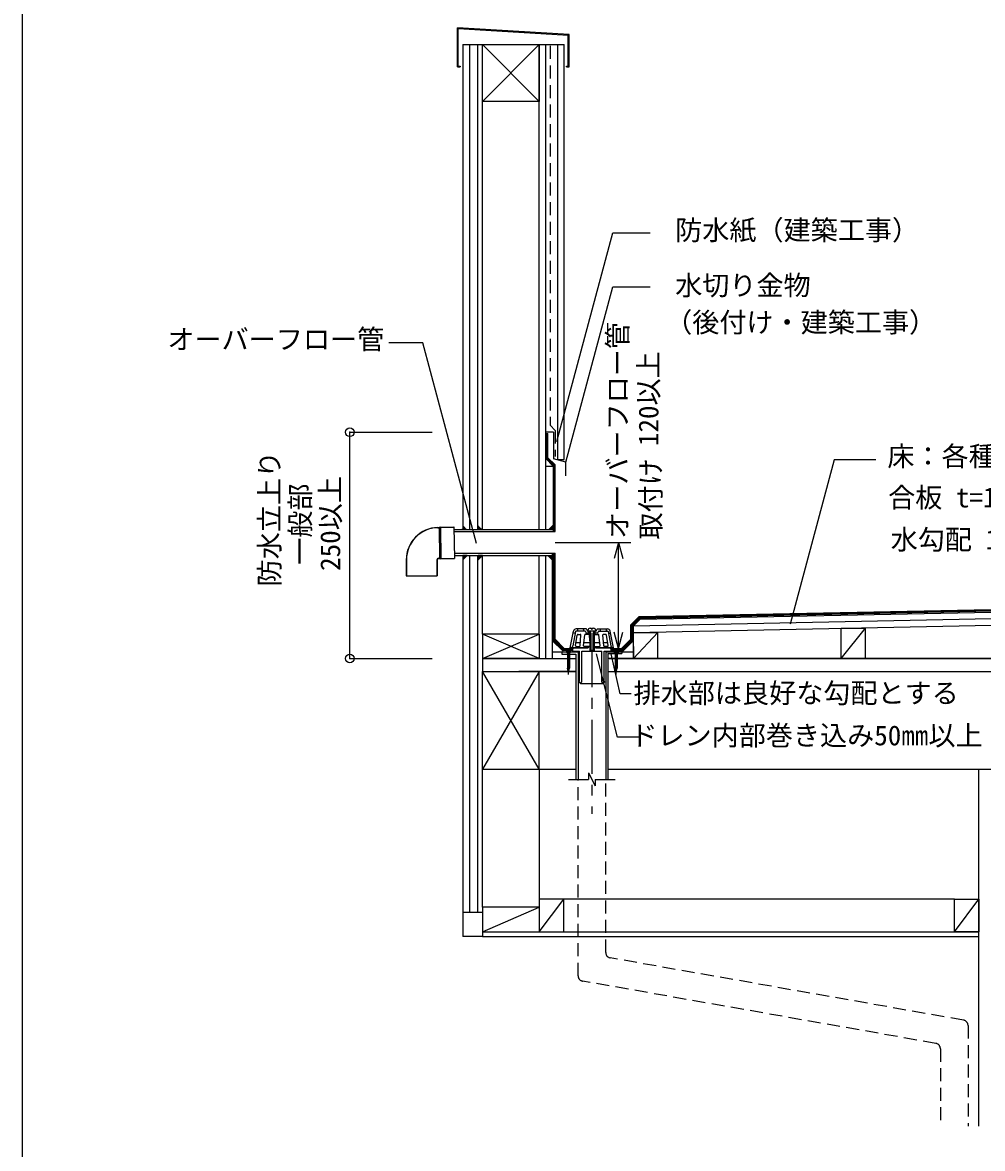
# Model space of a CAD drawing. Units: millimetres, scale not verified, with parts at other scales. Extents: x -1806 to 1794, y -2671 to 3506.
# Drawn here: x -1806 to -35, y -654 to 1422 of the extents above; entities that cross this region are included whole.
import ezdxf
from ezdxf.enums import TextEntityAlignment as Align

# ---------------------------------------------------------------- set-up
doc = ezdxf.new("R2010")
doc.units = ezdxf.units.MM
doc.header["$LTSCALE"] = 20
doc.header["$PDMODE"] = 32
doc.header["$PDSIZE"] = 16
doc.linetypes.add('CHAIN1', pattern=[8, 5, -1, 1, -1])
doc.linetypes.add('DASHED1', pattern=[1.8, 1.2, -0.6])
for name, color, linetype in [('0-0_境界寸法', 4, 'Continuous'), ('A-0', 2, 'Continuous'), ('A-9', 3, 'Continuous'), ('F-0', 2, 'Continuous')]:
    doc.layers.add(name, color=color, linetype=linetype)
doc.styles.add('ＭＳ ゴシック', font='')
doc.styles.get('ＭＳ ゴシック').set_extended_font_data('MS Gothic')

msp = doc.modelspace()

# ---------------------------------------------------------------- linework, layer by layer
at = {"layer": '0-0_境界寸法', "color": 7}
for p, q in [((-797.65, 1399.83), (-1003.65, 1412.29)), ((-1003.65, 1340.38), (-1003.65, 1412.29)), ((-799.15, 1398.42), (-1002.15, 1410.69)), ((-1002.15, 1341.88), (-1002.15, 1410.69)), ((-799.15, 1341.88), (-799.15, 1398.42)), ((-993.65, 1381.38), (-966.65, 1381.38)), ((-993.65, 1381.38), (-993.65, 487.38)), ((-981.65, 1381.38), (-981.65, 487.38)), ((-966.65, 1381.38), (-966.65, 487.38)), ((-840.65, 487.38), (-840.65, 1381.38)), ((-828.65, 1381.38), (-806.65, 1381.38)), ((-818.65, 616.4), (-818.65, 1382.22)), ((-1003.65, 1340.38), (-998.65, 1340.38)), ((-802.65, 1341.88), (-799.15, 1341.88)), ((-802.65, 1340.38), (-802.65, 1341.88)), ((-993.65, 439.38), (-993.65, -218.62)), ((-981.65, 439.38), (-981.65, -218.62)), ((-966.65, 439.38), (-966.65, -218.62)), ((-840.65, 249.38), (-840.65, 439.38)), ((-828.65, 443.38), (-828.65, 249.38)), ((-678.65, 309.41), (853.35, 340.38)), ((-666.4, 321.66), (853.35, 352.38)), ((-678.65, 297.41), (853.35, 328.38)), ((-678.65, 309.41), (-666.4, 321.66)), ((-762.97, 301.07), (-762.97, 299.68)), ((-759.67, 299.68), (-759.67, 264.23)), ((-758.98, 305.08), (-756.17, 305.08)), ((-758.67, 299.68), (-758.67, 263.23)), ((-756.17, 305.08), (-756.17, 303.08)), ((-756.17, 303.08), (-755.17, 303.08)), ((-755.17, 305.08), (-755.17, 303.08)), ((-755.17, 305.08), (-752.36, 305.08)), ((-752.67, 299.68), (-752.67, 263.23)), ((-751.67, 299.68), (-751.67, 264.23)), ((-748.36, 301.07), (-748.36, 299.68)), ((-678.65, 249.38), (-678.65, 309.41)), ((-678.65, 297.41), (-633.65, 297.41)), ((-633.65, 249.38), (-633.65, 297.41)), ((-295.65, 249.38), (-295.65, 305.15)), ((-295.65, 305.15), (-250.65, 305.15)), ((-250.65, 249.38), (-250.65, 305.15)), ((-808.65, 262.6), (-828.65, 282.6)), ((-698.65, 262.6), (-678.65, 282.6)), ((-678.65, 271.46), (-678.65, 249.38)), ((-852.65, 249.38), (-785.17, 249.38)), ((-828.65, 261.52), (-792.32, 261.52)), ((1272.49, 249.38), (-726.17, 249.38)), ((-698.65, 262.6), (-718.11, 262.6)), ((-785.17, 225.38), (-890.15, 225.38)), ((-726.17, 225.38), (877.35, 225.38)), ((-41.65, -613.42), (-41.65, 45.38)), ((-86.65, -194.62), (-807.65, -194.62)), ((-993.65, -218.62), (-993.65, -263.62)), ((-993.65, -218.62), (-957.65, -218.62)), ((-957.65, -263.62), (-993.65, -263.62)), ((-957.65, -254.62), (-957.65, -263.62)), ((-957.65, -263.62), (-41.65, -263.62)), ((-852.65, -254.62), (-41.65, -254.62))]:
    msp.add_line(p, q, dxfattribs=at)
at = {"layer": '0-0_境界寸法'}
for p, q in [((-966.65, 1381.38), (-957.65, 1381.38)), ((-852.65, 1381.38), (-957.65, 1276.38)), ((-957.65, 1381.38), (-852.65, 1276.38)), ((-957.65, 487.38), (-957.65, 1381.38)), ((-852.65, 487.38), (-852.65, 1381.38)), ((-852.65, 1381.38), (-828.65, 1381.38)), ((-820.15, 649.18), (-717.02, 1034.09)), ((-717.02, 1034.09), (-647.98, 1034.09)), ((-1202.28, 666.4), (-1050.28, 666.4)), ((-1202.28, 249.38), (-1202.28, 666.4)), ((-1039.88, 490.81), (-1037.66, 490.86)), ((-1039.87, 490.41), (-1037.61, 490.46)), ((-1035.18, 491.46), (-1037.66, 490.86)), ((-1037.66, 490.86), (-1036.51, 433.72)), ((-1035.12, 491.06), (-1037.61, 490.46)), ((-1035.18, 491.46), (-1010.18, 491.96)), ((-1035.12, 491.06), (-1010.17, 491.56)), ((-1010.18, 491.96), (-1009, 433.73)), ((-1010.09, 487.38), (-826.99, 487.38)), ((-1010.01, 483.38), (-828.65, 483.38)), ((-823.65, 463.38), (-683.65, 463.38)), ((-706.53, 463.38), (-714.57, 433.38)), ((-706.53, 463.38), (-698.49, 433.38)), ((-706.53, 267.6), (-706.53, 463.38)), ((-1009.2, 443.38), (-828.65, 443.38)), ((-1009.12, 439.38), (-828.65, 439.38)), ((-957.65, 294.38), (-957.65, 439.38)), ((-852.65, 294.38), (-852.65, 439.38)), ((-1098.18, 431.32), (-1098.18, 401.62)), ((-1097.78, 431.32), (-1097.78, 401.62)), ((-1041.43, 431.18), (-1041.43, 401.62)), ((-1041.03, 431.18), (-1041.03, 401.62)), ((-1038.58, 433.67), (-1036.51, 433.72)), ((-1036.51, 433.72), (-1034, 433.22)), ((-1033.96, 433.62), (-1009.01, 434.13)), ((-1098.18, 401.62), (-1041.03, 401.62)), ((-957.65, 249.38), (-852.65, 294.38)), ((-852.65, 249.38), (-957.65, 294.38)), ((-795.57, 269.17), (-789.47, 299.66)), ((-785.55, 298.87), (-790.86, 272.31)), ((-786.19, 295.68), (-790.27, 295.68)), ((-785.79, 273.43), (-782.54, 292.43)), ((-765.86, 303.68), (-784.57, 303.68)), ((-768.63, 299.68), (-784.57, 299.68)), ((-781.67, 303.68), (-782.67, 299.68)), ((-781.06, 293.67), (-777.04, 293.67)), ((-777.53, 272.6), (-776.04, 292.6)), ((-771.67, 303.68), (-770.67, 299.68)), ((-770.92, 272.78), (-768.71, 292.78)), ((-760.89, 293.67), (-767.71, 293.67)), ((-767.7, 299.03), (-766.68, 296.33)), ((-759.67, 295.68), (-765.75, 295.68)), ((-763.91, 300.32), (-764.93, 303.03)), ((-748.36, 299.68), (-762.97, 299.68)), ((-761.92, 296.33), (-760.67, 299.68)), ((-759.67, 281.95), (-759.89, 292.69)), ((-745.59, 295.68), (-751.67, 295.68)), ((-751.67, 281.95), (-751.44, 292.69)), ((-749.41, 296.33), (-750.67, 299.68)), ((-750.44, 293.67), (-743.63, 293.67)), ((-746.41, 303.03), (-747.42, 300.32)), ((-745.48, 303.68), (-726.77, 303.68)), ((-744.65, 296.33), (-743.64, 299.03)), ((-742.7, 299.68), (-726.77, 299.68)), ((-740.41, 272.78), (-742.63, 292.78)), ((-739.67, 303.68), (-740.67, 299.68)), ((-733.81, 272.6), (-735.3, 292.6)), ((-730.28, 293.67), (-734.3, 293.67)), ((-729.67, 303.68), (-728.67, 299.68)), ((-725.55, 273.43), (-728.8, 292.43)), ((-725.79, 298.87), (-720.47, 272.31)), ((-725.15, 295.68), (-721.07, 295.68)), ((-715.77, 269.17), (-721.86, 299.66)), ((-706.53, 267.6), (-714.57, 297.6)), ((-706.53, 267.6), (-698.49, 297.6)), ((-633.65, 297.41), (-678.65, 249.38)), ((-295.65, 249.38), (-250.65, 305.15)), ((-784.89, 278.68), (-777.08, 278.68)), ((-784.31, 271.67), (-778.53, 271.67)), ((-770.27, 278.68), (-759.67, 278.68)), ((-760.47, 271.67), (-769.93, 271.67)), ((-751.67, 278.68), (-741.07, 278.68)), ((-750.86, 271.67), (-741.41, 271.67)), ((-734.26, 278.68), (-726.45, 278.68)), ((-727.03, 271.67), (-732.81, 271.67)), ((-1202.28, 249.38), (-1050.28, 249.38)), ((-957.65, 249.38), (-957.65, 225.38)), ((-811.17, 261.52), (-781.17, 261.52)), ((-794.66, 261.61), (-802.86, 261.61)), ((-800.81, 259.26), (-802.86, 261.31)), ((-796.71, 259.26), (-800.81, 259.26)), ((-800.81, 259.26), (-800.81, 231.26)), ((-798.76, 249.85), (-796.71, 249.45)), ((-796.71, 259.26), (-794.66, 261.31)), ((-796.71, 259.26), (-796.71, 231.26)), ((-794.66, 261.61), (-794.66, 261.31)), ((-763.23, 269.1), (-794.61, 269.1)), ((-781.17, 261.52), (-781.17, 26.3)), ((-716.73, 269.1), (-748.11, 269.1)), ((-730.17, 261.52), (-730.17, 26.3)), ((-730.17, 261.52), (-700.17, 261.52)), ((-726.17, 258.6), (-726.17, 26.3)), ((-726.17, 258.6), (-700.17, 258.6)), ((-706.72, 261.5), (-714.92, 261.5)), ((-712.87, 259.15), (-714.92, 261.2)), ((-708.77, 259.15), (-712.87, 259.15)), ((-712.87, 259.15), (-712.87, 231.15)), ((-710.82, 249.74), (-708.77, 249.33)), ((-708.77, 259.15), (-706.72, 261.2)), ((-708.77, 259.15), (-708.77, 231.15)), ((-706.72, 261.5), (-706.72, 261.2)), ((-700.17, 261.52), (-700.17, 258.6)), ((-800.81, 248.32), (-796.71, 247.51)), ((-800.81, 246.39), (-796.71, 245.57)), ((-800.81, 244.45), (-796.71, 243.63)), ((-800.81, 242.51), (-796.71, 241.69)), ((-800.81, 240.57), (-796.71, 239.75)), ((-800.81, 238.63), (-796.71, 237.81)), ((-800.81, 236.69), (-796.71, 235.87)), ((-800.81, 234.75), (-796.71, 233.93)), ((-800.81, 232.81), (-796.71, 232)), ((-798.76, 223.61), (-800.81, 231.26)), ((-800.7, 230.85), (-797.02, 230.12)), ((-800.15, 228.8), (-797.51, 228.28)), ((-798.76, 223.61), (-796.71, 231.26)), ((-712.87, 248.21), (-708.77, 247.39)), ((-712.87, 246.27), (-708.77, 245.45)), ((-712.87, 244.33), (-708.77, 243.51)), ((-712.87, 242.39), (-708.77, 241.57)), ((-712.87, 240.45), (-708.77, 239.63)), ((-712.87, 238.51), (-708.77, 237.69)), ((-712.87, 236.57), (-708.77, 235.76)), ((-712.87, 234.63), (-708.77, 233.82)), ((-712.87, 232.7), (-708.77, 231.88)), ((-710.82, 223.5), (-712.87, 231.15)), ((-712.76, 230.73), (-709.08, 230)), ((-712.21, 228.69), (-709.57, 228.16)), ((-710.82, 223.5), (-708.77, 231.15)), ((-852.65, 225.38), (-957.65, 45.38)), ((-852.65, 45.38), (-957.65, 225.38)), ((-799.6, 226.76), (-798, 226.44)), ((-711.66, 226.64), (-710.06, 226.32)), ((-957.65, -209.62), (-957.65, 45.38)), ((-852.65, 45.38), (-785.17, 45.38)), ((-852.65, 45.38), (-852.65, -209.62)), ((-726.17, 45.38), (982.35, 45.38)), ((-798.73, 26.3), (-761.67, 26.3)), ((-761.67, 38.3), (-749.67, 14.3)), ((-761.67, 38.3), (-761.67, 26.3)), ((-749.67, 26.3), (-749.67, 14.3)), ((-749.67, 26.3), (-712.6, 26.3)), ((-852.65, -254.62), (-807.65, -194.62)), ((-86.65, -254.62), (-41.65, -194.62)), ((-957.65, -254.62), (-852.65, -209.62))]:
    msp.add_line(p, q, dxfattribs=at)
at = {"layer": '0-0_境界寸法', "color": 3}
for p, q in [((-957.65, 1381.38), (-852.65, 1381.38)), ((-957.65, 1276.38), (-957.65, 1381.38)), ((-852.65, 1381.38), (-852.65, 1276.38)), ((-852.65, 1276.38), (-957.65, 1276.38)), ((-826.59, 666.4), (-840.55, 666.4)), ((-826.59, 666.4), (-826.59, 617.19)), ((-803.65, 611.04), (-826.59, 617.19)), ((-803.65, 586.04), (-803.65, 611.04)), ((-852.65, 294.38), (-957.65, 294.38)), ((-957.65, 294.38), (-957.65, 249.38)), ((-852.65, 294.38), (-852.65, 249.38)), ((-761.29, 270.61), (-761.17, 271.1)), ((-761.17, 271.1), (-759.67, 271.1)), ((-751.67, 271.1), (-750.17, 271.1)), ((-750.05, 270.61), (-750.17, 271.1)), ((-852.65, 249.38), (-957.65, 249.38)), ((-791.43, 262.6), (-791.43, 267.7)), ((-791.43, 262.6), (-778.17, 262.6)), ((-789.22, 268.67), (-789.12, 269.1)), ((-789.12, 269.1), (-763.23, 269.1)), ((-774.18, 262.6), (-737.16, 262.6)), ((-748.11, 269.1), (-722.21, 269.1)), ((-733.17, 262.6), (-719.91, 262.6)), ((-722.12, 268.67), (-722.21, 269.1)), ((-719.91, 262.6), (-719.91, 267.7)), ((-957.65, 225.38), (-852.65, 225.38)), ((-957.65, 45.38), (-957.65, 225.38)), ((-852.65, 45.38), (-852.65, 225.38)), ((-779.6, 206.24), (-778.17, 207.67)), ((-731.98, 206.49), (-733.17, 207.67)), ((-776.77, 203.41), (-735.05, 203.41)), ((-735.05, 203.41), (-737.16, 205.52)), ((-731.98, 206.49), (-735.05, 203.41)), ((-957.65, 45.38), (-852.65, 45.38)), ((-852.65, -209.62), (-852.65, -254.62)), ((-957.65, -254.62), (-852.65, -254.62))]:
    msp.add_line(p, q, dxfattribs=at)
at = {"layer": '0-0_境界寸法', "color": 2}
for p, q in [((-840.65, 664.2), (-836.65, 664.2)), ((-838.65, 618.67), (-838.65, 664.2)), ((-836.65, 619.5), (-836.65, 664.2)), ((-826.99, 604.17), (-840.65, 617.84)), ((-825.32, 605.33), (-838.65, 618.67)), ((-823.65, 606.49), (-836.65, 619.5)), ((-826.99, 604.17), (-826.99, 483.38)), ((-825.32, 605.33), (-825.32, 483.38)), ((-823.65, 483.38), (-823.65, 606.49)), ((-828.65, 483.38), (-823.65, 483.38)), ((-828.65, 443.38), (-823.65, 443.38)), ((-826.99, 443.38), (-826.99, 283.29)), ((-825.32, 443.38), (-825.32, 283.98)), ((-823.65, 284.67), (-823.65, 443.38)), ((-668.52, 326.62), (835.91, 357.03)), ((836.62, 355.38), (-667.81, 324.97)), ((837.33, 353.73), (-667.11, 323.31)), ((-683.65, 311.48), (-668.52, 326.62)), ((-681.99, 310.79), (-667.81, 324.97)), ((-680.32, 310.1), (-667.11, 323.31)), ((-681.99, 283.98), (-681.99, 310.79)), ((-680.32, 283.29), (-680.32, 310.1)), ((-807.96, 264.27), (-826.99, 283.29)), ((-807.27, 265.93), (-825.32, 283.98)), ((-806.58, 267.6), (-823.65, 284.67)), ((-700.03, 265.93), (-681.99, 283.98)), ((-699.34, 264.27), (-680.32, 283.29)), ((-791.43, 264.27), (-807.96, 264.27)), ((-791.43, 265.93), (-807.27, 265.93)), ((-806.58, 267.6), (-791.43, 267.6)), ((-791.43, 267.6), (-791.43, 262.6)), ((-719.91, 267.6), (-719.91, 262.6)), ((-719.91, 267.6), (-700.72, 267.6)), ((-700.03, 265.93), (-719.91, 265.93)), ((-699.34, 264.27), (-719.91, 264.27))]:
    msp.add_line(p, q, dxfattribs=at)
at = {"layer": '0-0_境界寸法', "color": 7, "linetype": 'CHAIN1'}
msp.add_line((-755.67, 296.41), (-755.67, -37.17), dxfattribs=at)
at = {"layer": '0-0_境界寸法', "linetype": 'CHAIN1'}
for p, q in [((-798.76, 220.04), (-798.76, 264.39)), ((-710.82, 219.92), (-710.82, 264.27))]:
    msp.add_line(p, q, dxfattribs=at)
at = {"layer": '0-0_境界寸法', "linetype": 'DASHED1'}
for p, q in [((-781.17, -335.77), (-781.17, 26.3)), ((-730.17, -292.97), (-730.17, 26.3)), ((-69.92, -417.78), (-721.9, -302.82)), ((-120.92, -460.58), (-772.91, -345.62)), ((-61.65, -427.63), (-61.65, -613.42)), ((-112.65, -470.43), (-112.65, -613.42))]:
    msp.add_line(p, q, dxfattribs=at)
at = {"layer": '0-0_境界寸法', "color": 7}
for points in [[(-802.65, 1340.38), (-797.65, 1340.38), (-797.65, 1399.83)], [(-818.65, 616.4), (-806.65, 616.4), (-806.65, 1381.38)], [(-1002.15, 1341.88), (-998.65, 1341.88), (-998.65, 1340.38)], [(-751.67, 264.23), (-759.67, 264.23), (-758.67, 263.23)], [(-751.67, 264.23), (-752.67, 263.23), (-758.67, 263.23)]]:
    msp.add_lwpolyline(points, dxfattribs=at)
at = {"layer": '0-0_境界寸法', "color": 7, "linetype": 'DASHED1'}
msp.add_lwpolyline([(-832.81, 1378.84), (-832.81, 679.37), (-823.21, 669.77), (-823.21, 621.65)], dxfattribs=at)
at = {"layer": '0-0_境界寸法'}
for points in [[(-803.65, 611.04), (-717.02, 934.37), (-647.98, 934.37)], [(-968.76, 461.6), (-1067.77, 831.12), (-1130.46, 831.12)], [(-231.98, 615.64), (-308.56, 615.64), (-389.79, 312.51)], [(-1035.18, 491.46), (-1034, 433.22), (-1009, 433.73)], [(-1038.59, 434.08), (-1036.47, 434.12), (-1033.96, 433.62)], [(-811.17, 261.52), (-811.17, 257.52), (-785.17, 257.52), (-785.17, 26.3)], [(-802.86, 261.61), (-802.86, 261.31), (-794.66, 261.31)], [(-667, 103.96), (-708.32, 103.96), (-747.35, 257.77)], [(-683.07, 184.31), (-703.73, 184.31), (-719.8, 257.77)], [(-714.92, 261.5), (-714.92, 261.2), (-706.72, 261.2)]]:
    msp.add_lwpolyline(points, dxfattribs=at)
at = {"layer": '0-0_境界寸法', "color": 2}
msp.add_lwpolyline([(-700.72, 267.6), (-683.65, 284.67), (-683.65, 311.48)], dxfattribs=at)
at = {"layer": '0-0_境界寸法', "color": 3}
for points in [[(-779.6, 206.24), (-776.77, 203.41), (-774.18, 206.01)], [(-852.65, -209.62), (-957.65, -209.62), (-957.65, -254.62)]]:
    msp.add_lwpolyline(points, dxfattribs=at)
for points in [[(-852.65, -254.62), (-807.65, -254.62), (-807.65, -194.62), (-852.65, -194.62)], [(-41.65, -254.62), (-86.65, -254.62), (-86.65, -194.62), (-41.65, -194.62)]]:
    msp.add_lwpolyline(points, close=True, dxfattribs=at)
at = {"layer": '0-0_境界寸法'}
for centre, radius, start, end in [((-1038.68, 431.32), 59.5, 91.16, 180), ((-1038.68, 431.32), 59.1, 91.16008, 180), ((-1038.53, 431.18), 2.9, 91.16042, 180), ((-1038.53, 431.18), 2.5, 91.15977, 180), ((-784.57, 298.68), 5, 90, 168.68973), ((-784.57, 298.68), 1, 90, 168.69006), ((-781.06, 292.17), 1.5, 90, 170.29597), ((-777.04, 292.67), 1, 355.73439, 90), ((-767.71, 292.67), 1, 90, 173.67554), ((-768.63, 298.68), 1, 20.55505, 90), ((-765.75, 296.68), 1, 200.55603, 270), ((-765.86, 302.68), 1, 20.55605, 90), ((-762.97, 300.68), 1, 200.55505, 270), ((-762.86, 296.68), 1, 270, 339.44395), ((-760.89, 292.67), 1, 1.19946, 90), ((-750.44, 292.67), 1, 90, 178.80054), ((-748.48, 296.68), 1, 200.55603, 270), ((-748.36, 300.68), 1, 270, 339.44395), ((-745.48, 302.68), 1, 90, 159.44495), ((-745.59, 296.68), 1, 270, 339.44495), ((-742.7, 298.68), 1, 90, 159.44395), ((-743.63, 292.67), 1, 6.32446, 90), ((-734.3, 292.67), 1, 90, 184.26561), ((-730.28, 292.17), 1.5, 9.70403, 90), ((-726.77, 298.68), 5, 11.31027, 90), ((-726.77, 298.68), 1, 11.30994, 90), ((-794.78, 273.09), 4, 258.68867, 348.68979), ((-784.31, 273.17), 1.5, 170.29622, 270), ((-778.53, 272.67), 1, 270, 355.73439), ((-769.93, 272.67), 1, 173.67661, 270), ((-760.47, 272.67), 1, 270, 323.73279), ((-750.86, 272.67), 1, 216.26721, 270), ((-741.41, 272.67), 1, 270, 6.32339), ((-732.81, 272.67), 1, 184.26561, 270), ((-727.03, 273.17), 1.5, 270, 9.70378), ((-716.55, 273.09), 4, 191.31021, 281.31131)]:
    msp.add_arc(centre, radius, start, end, dxfattribs=at)
at = {"layer": '0-0_境界寸法', "color": 7}
for centre, start, end in [((-758.98, 301.07), 90, 180), ((-752.36, 301.07), 0, 90)]:
    msp.add_arc(centre, 4, start, end, dxfattribs=at)
at = {"layer": '0-0_境界寸法', "color": 3}
for centre, radius, start, end in [((-763.23, 271.1), 2, 270, 345.96341), ((-748.11, 271.1), 2, 194.03659, 270), ((-790.68, 269), 1.5, 240.00026, 347.23244), ((-720.66, 269), 1.5, 192.76756, 299.99974)]:
    msp.add_arc(centre, radius, start, end, dxfattribs=at)
at = {"layer": '0-0_境界寸法', "linetype": 'DASHED1'}
for centre, start, end in [((-720.17, -292.97), 180, 260), ((-771.17, -335.77), 180, 260), ((-71.65, -427.63), 0, 80), ((-122.65, -470.43), 0, 80)]:
    msp.add_arc(centre, 10, start, end, dxfattribs=at)
at = {"layer": '0-0_境界寸法', "color": 3}
for p in [(-1202.28, 666.4), (-1202.28, 249.38)]:
    msp.add_point(p, dxfattribs=at)
at = {"layer": 'A-0', "color": 7}
msp.add_line((-840.65, 604.17), (-826.99, 604.17), dxfattribs=at)
at = {"layer": 'A-0'}
for p, q in [((-987.52, 487.38), (-995.52, 487.38)), ((-993.6, 493.71), (-993.6, 487.38)), ((-987.27, 487.38), (-993.4, 493.51)), ((-991.94, 492.05), (-991.94, 487.38)), ((-990.27, 490.38), (-990.27, 487.38)), ((-988.6, 488.71), (-988.6, 487.38)), ((-959.36, 487.38), (-967.36, 487.38)), ((-959.36, 487.38), (-966.65, 494.67)), ((-965.69, 493.71), (-965.69, 487.38)), ((-964.03, 492.05), (-964.03, 487.38)), ((-962.36, 490.38), (-962.36, 487.38)), ((-960.69, 488.71), (-960.69, 487.38)), ((-834.99, 487.38), (-826.99, 495.38)), ((-834.99, 487.38), (-826.99, 487.38)), ((-833.65, 488.71), (-833.65, 487.38)), ((-831.99, 490.38), (-831.99, 487.38)), ((-830.32, 492.05), (-830.32, 487.38)), ((-828.65, 493.71), (-828.65, 487.38)), ((-985.86, 439.38), (-993.86, 431.38)), ((-985.86, 439.38), (-993.86, 439.38)), ((-992.19, 439.38), (-992.19, 433.04)), ((-990.52, 439.38), (-990.52, 434.71)), ((-988.86, 439.38), (-988.86, 436.38)), ((-987.19, 439.38), (-987.19, 438.05)), ((-957.69, 439.38), (-965.69, 431.38)), ((-957.69, 439.38), (-965.69, 439.38)), ((-964.03, 439.38), (-964.03, 433.04)), ((-962.36, 439.38), (-962.36, 434.71)), ((-960.69, 439.38), (-960.69, 436.38)), ((-959.03, 439.38), (-959.03, 438.05)), ((-836.65, 439.38), (-828.65, 431.38)), ((-836.65, 439.38), (-828.65, 439.38)), ((-835.32, 439.38), (-835.32, 438.05)), ((-833.65, 439.38), (-833.65, 436.38)), ((-831.99, 439.38), (-831.99, 434.71)), ((-830.32, 439.38), (-830.32, 433.04))]:
    msp.add_line(p, q, dxfattribs=at)
at = {"layer": 'A-0', "color": 3}
for p, q in [((-778.17, 207.67), (-778.17, 262.6)), ((-774.18, 206.01), (-774.18, 262.6)), ((-737.16, 205.52), (-737.16, 262.6)), ((-733.17, 207.67), (-733.17, 262.6)), ((-700.17, 261.52), (-680.39, 261.52))]:
    msp.add_line(p, q, dxfattribs=at)
at = {"layer": 'A-9'}
for p, q in [((-957.65, 249.38), (-787.43, 249.38)), ((-723.9, 249.38), (1272.49, 249.38)), ((-726.17, 225.38), (1272.49, 225.38))]:
    msp.add_line(p, q, dxfattribs=at)
msp.add_lwpolyline([(-957.65, 249.38), (-957.65, 225.38), (-785.17, 225.38)], dxfattribs=at)
at = {"layer": 'F-0'}
msp.add_lwpolyline([(-1806.11, -2671.2), (-1806.11, 2468.8), (1793.89, 2468.8), (1793.89, -2671.2)], close=True, dxfattribs=at)

# ---------------------------------------------------------------- texts
at = {"layer": '0-0_境界寸法', "color": 7, "style": 'ＭＳ ゴシック'}
for s, p in [('防水紙（建築工事）', (-601.97, 1009.93)), ('水切り金物', (-601.97, 908.13)), ('（後付け・建築工事）', (-620.44, 839.88)), ('オーバーフロー管', (-1538.76, 808.51)), ('床：各種ＦＲＰ防水', (-210.48, 593.04)), ('合板 t=12\u30002重張り', (-208.96, 516.92)), ('水勾配 1/100以上', (-204.39, 439.28)), ('排水部は良好な勾配とする', (-678.69, 156.16)), ('ドレン内部巻き込み50㎜以上', (-684.69, 78.08))]:
    msp.add_text(s, height=36.66, dxfattribs=at).set_placement(p, align=Align.BOTTOM_LEFT)
for s, p in [('オーバーフロー管', (-678.87, 469.85)), ('120以上', (-621.81, 641.02)), ('防水立上り', (-1321.09, 382.16)), ('取付け', (-617.83, 468.52)), ('250以上', (-1209.02, 410.82)), ('一般部', (-1264.55, 421.95))]:
    msp.add_text(s, height=36.66, rotation=90, dxfattribs=at).set_placement(p, align=Align.BOTTOM_LEFT)

doc.saveas('drawing.dxf')
